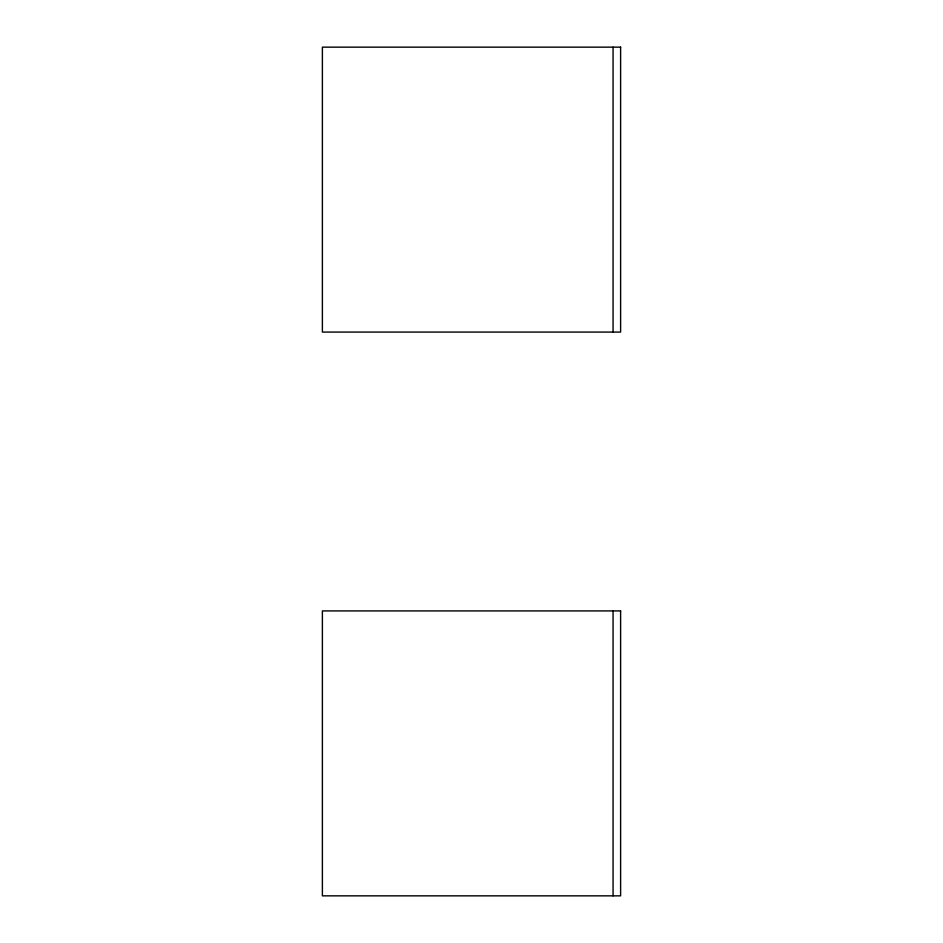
<?xml version="1.0" encoding="UTF-8"?>
<svg xmlns="http://www.w3.org/2000/svg" width="943" height="943" viewBox="0 0 943 943"><rect width="100%" height="100%" fill="white"/><g stroke="black" fill="none" stroke-linecap="round" stroke-linejoin="round"><path stroke-width="1.41" d="M613.068 47.15L613.068 332.077M613.068 610.923L613.068 895.85M620.612 47.15L322.388 47.15L322.388 332.077L620.612 332.077L620.612 47.15M620.612 610.923L322.388 610.923L322.388 895.85L620.612 895.85L620.612 610.923"/></g></svg>
